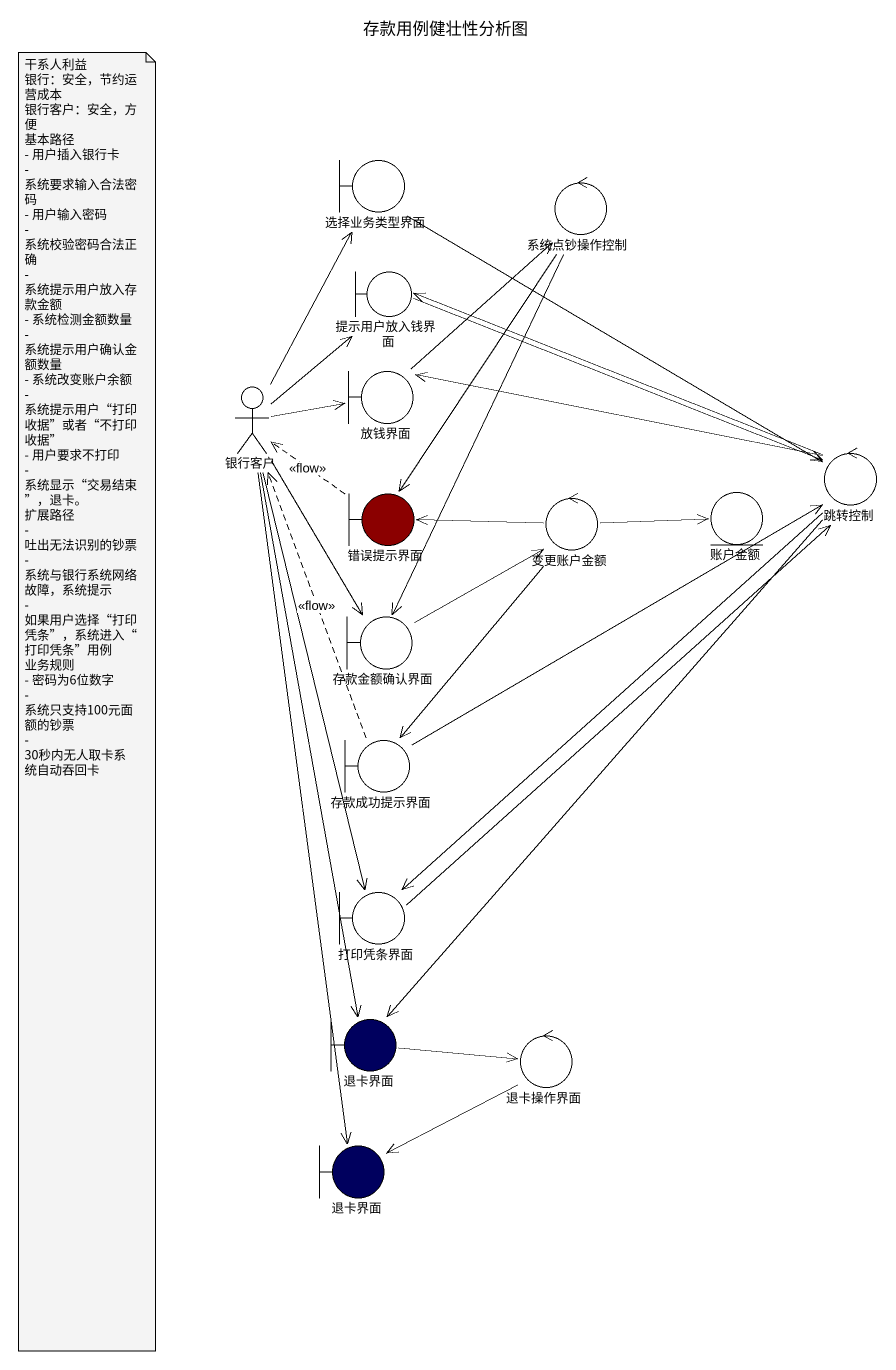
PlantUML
@startuml
title 存款用例健壮性分析图
boundary 选择业务类型界面
control 系统点钞操作控制
boundary 提示用户放入钱界面
actor 银行客户
boundary 放钱界面
boundary 错误提示界面 #8B0000
control 变更账户金额
entity 账户金额
control 跳转控制
boundary 存款金额确认界面
boundary 存款成功提示界面
boundary 打印凭条界面
boundary 退卡界面 #00005E
control 退卡操作界面
boundary "退卡界面" as 退卡界面_2 #00005E
选择业务类型界面 --> 跳转控制
系统点钞操作控制 --> 错误提示界面
系统点钞操作控制 --> 存款金额确认界面
提示用户放入钱界面 -right-> 跳转控制
银行客户 -up-> 选择业务类型界面
银行客户 -up-> 提示用户放入钱界面
银行客户 -right-> 放钱界面
银行客户 --> 存款金额确认界面
银行客户 --> 打印凭条界面
银行客户 --> 退卡界面
银行客户 --> 退卡界面_2
放钱界面 -up-> 系统点钞操作控制
错误提示界面 .up.> 银行客户 : <<flow>>
变更账户金额 -left-> 错误提示界面
变更账户金额 -right-> 账户金额
变更账户金额 --> 存款成功提示界面
跳转控制 -left-> 提示用户放入钱界面
跳转控制 -left-> 放钱界面
跳转控制 --> 打印凭条界面
跳转控制 --> 退卡界面
存款金额确认界面 -right-> 变更账户金额
存款成功提示界面 .up.> 银行客户 : <<flow>>
存款成功提示界面 -right-> 跳转控制
打印凭条界面 -up-> 跳转控制
退卡界面 -right-> 退卡操作界面
退卡操作界面 -left-> 退卡界面_2
note as N1
  干系人利益
  银行：安全，节约运营成本
  银行客户：安全，方便
  基本路径
  - 用户插入银行卡
  - 系统要求输入合法密码
  - 用户输入密码
  - 系统校验密码合法正确
  - 系统提示用户放入存款金额
  - 系统检测金额数量
  - 系统提示用户确认金额数量
  - 系统改变账户余额
  - 系统提示用户“打印收据”或者“不打印收据”
  - 用户要求不打印
  - 系统显示“交易结束”，退卡。
  扩展路径
  - 吐出无法识别的钞票
  - 系统与银行系统网络故障，系统提示
  - 如果用户选择“打印凭条”，系统进入“打印凭条”用例
  业务规则
  - 密码为6位数字
  - 系统只支持100元面额的钞票
  - 30秒内无人取卡系统自动吞回卡
end note
@enduml
